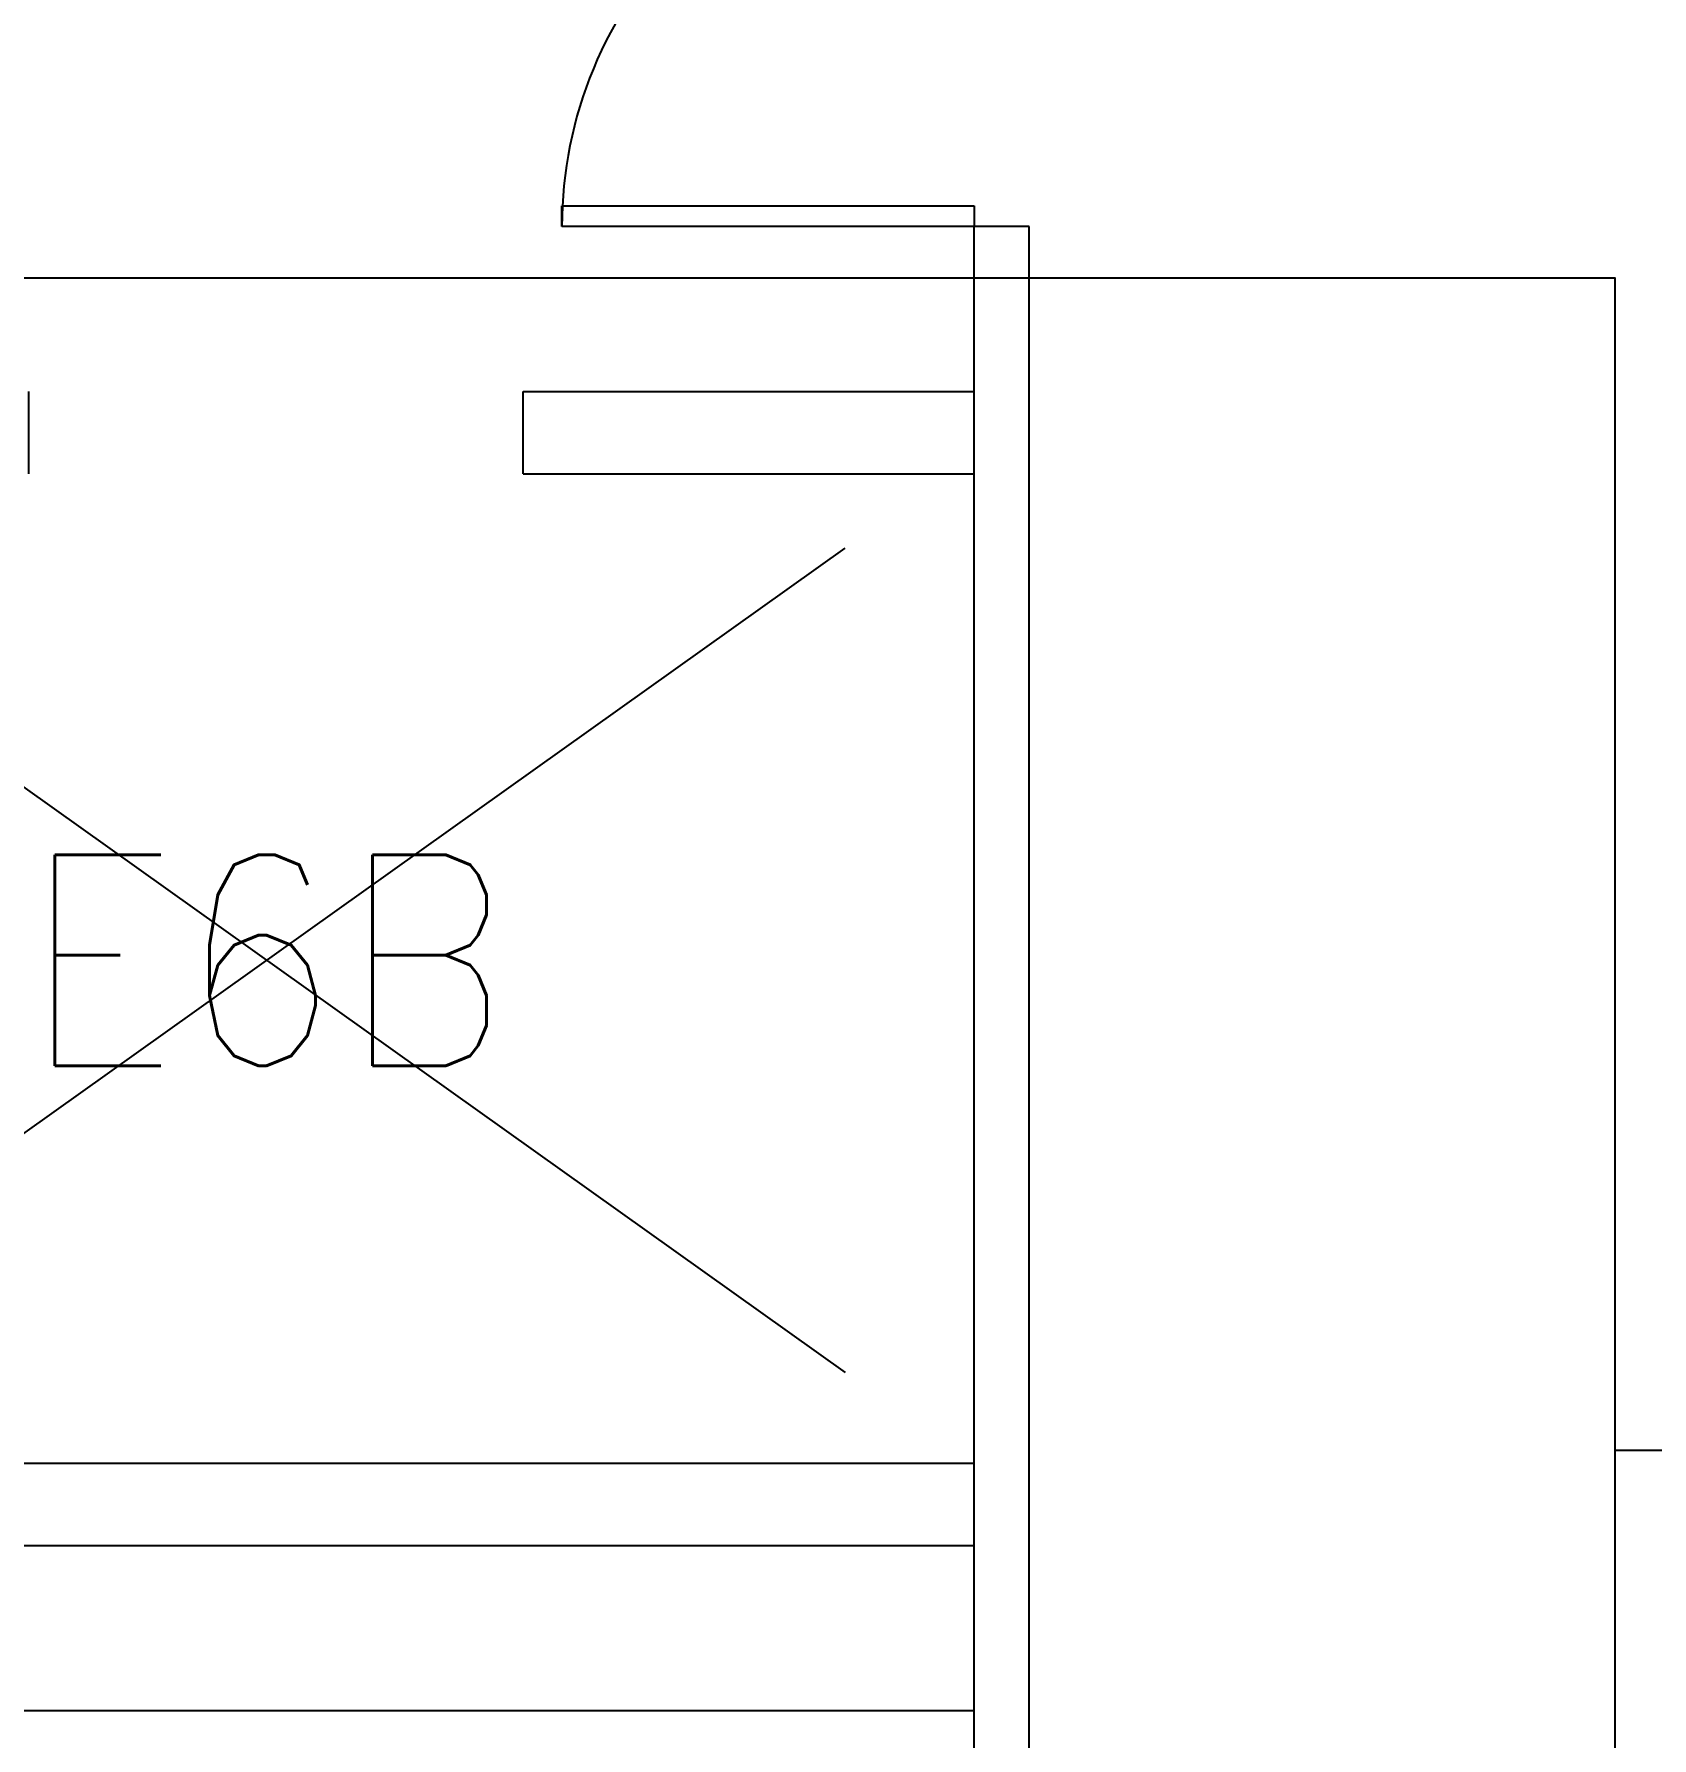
# Model space of a CAD drawing. Header units: inches. Extents: x -460 to 10305, y -938 to 5356.
# Drawn here: x 8207 to 8324.7, y 2579.1 to 2703.1 of the extents above; entities that cross this region are included whole.
import ezdxf
from ezdxf.enums import TextEntityAlignment as Align

# ---------------------------------------------------------------- set-up
doc = ezdxf.new("R2010")
doc.units = ezdxf.units.IN
doc.header["$MEASUREMENT"] = 0
doc.set_wipeout_variables(frame=1)
for name, color, linetype in [('01-0263-06-DWG-BFP-ARCH$0$SP-DOORS', 5, 'Continuous'), ('01-0263-06-DWG-BFP-ARCH$0$SP-ELEVATOR', 112, 'Continuous'), ('01-0263-06-DWG-BFP-ARCH$0$SP-RMNO', 7, 'Continuous'), ('01-0263-06-DWG-BFP-ARCH$0$SP-ROOM', 7, 'Continuous'), ('01-0263-06-DWG-BFP-ARCH$0$SP-WALL', 7, 'Continuous'), ('T-Comm-Path', 40, 'Continuous')]:
    doc.layers.add(name, color=color, linetype=linetype)
doc.layers.get('01-0263-06-DWG-BFP-ARCH$0$SP-ROOM').off()
doc.styles.add('01-0263-06-DWG-BFP-ARCH$0$ROMANS', font='ROMANS.shx', dxfattribs={"width": 0.9})

# ---------------------------------------------------------------- blocks, each defined once
blk = doc.blocks.new('01-0263-06-DWG-BFP-ARCH$0$DOR00')
at = {"color": 0}
for p, q in [((0, 1), (0, 0)), ((1, 0), (1, 1))]:
    blk.add_line(p, q, dxfattribs=at)
blk = doc.blocks.new('01-0263-06-DWG-BFP-ARCH$0$DOR01')
at = {"color": 0}
for p, q in [((1, 1), (0, 1)), ((0, 1), (0, 0)), ((1, 0), (1, 1)), ((0, 0), (1, 0))]:
    blk.add_line(p, q, dxfattribs=at)
blk = doc.blocks.new('01-0263-06-DWG-BFP-ARCH$0$FMGRM1')
at = {"style": '01-0263-06-DWG-BFP-ARCH$0$ROMANS', "width": 0.9}
for tag, p in [('RMAREA', (0, -0.2836)), ('DATA1', (0, -0.443)), ('DATA2', (0, -0.6024)), ('DATA3', (0, -0.7618)), ('DATA4', (0, -0.9213)), ('DATA5', (0, -1.0807))]:
    blk.add_attdef(tag, text='', height=0.1172, dxfattribs=at).set_placement(p, align=Align.CENTER)
at = {"linetype": 'Continuous'}
blk.add_wipeout([(-0.375, -0.125), (0.375, -0.125), (0.375, 0.125), (-0.375, 0.125)], dxfattribs=at)
at = {"layer": '01-0263-06-DWG-BFP-ARCH$0$SP-RMNO', "style": '01-0263-06-DWG-BFP-ARCH$0$ROMANS', "width": 0.9}
blk.add_attdef('RMNUMB', text='', height=0.16, dxfattribs=at).set_placement((0, 0), align=Align.MIDDLE)
blk = doc.blocks.new('01-0263-06-DWG-BFP-ARCH', base_point=(1295.16, 1353.43))
at = {"layer": '01-0263-06-DWG-BFP-ARCH$0$SP-DOORS'}
blk.add_lwpolyline([(1759.16, 2123.43, 0.414214), (1729.16, 2093.43, 0.414214)], format="xyb", dxfattribs=at)
at = {"layer": '01-0263-06-DWG-BFP-ARCH$0$SP-ELEVATOR'}
for p, q in [((1665.57, 2070.03), (1749.77, 2010.02)), ((1665.57, 2010.02), (1749.77, 2070.03))]:
    blk.add_line(p, q, dxfattribs=at)
at = {"layer": '01-0263-06-DWG-BFP-ARCH$0$SP-WALL'}
for p, q in [((1759.16, 1831.43), (1759.16, 2093.43)), ((1763.16, 1831.43), (1763.16, 2093.43)), ((1726.34, 2081.43), (1759.16, 2081.43)), ((1726.34, 2075.43), (1759.16, 2075.43)), ((1531.16, 2003.43), (1759.16, 2003.43)), ((1531.16, 1997.43), (1759.16, 1997.43)), ((1531.16, 1985.43), (1759.16, 1985.43))]:
    blk.add_line(p, q, dxfattribs=at)
at = {"layer": '01-0263-06-DWG-BFP-ARCH$0$SP-DOORS', "xscale": 30, "yscale": -1.5, "zscale": 30, "rotation": 180}
blk.add_blockref('01-0263-06-DWG-BFP-ARCH$0$DOR01', (1759.16, 2093.43), dxfattribs=at)
at = {"layer": '01-0263-06-DWG-BFP-ARCH$0$SP-WALL', "xscale": 30, "yscale": -3.999999999999773, "zscale": 30, "rotation": 90}
blk.add_blockref('01-0263-06-DWG-BFP-ARCH$0$DOR00', (1759.16, 2093.43), dxfattribs=at)
at = {"layer": '01-0263-06-DWG-BFP-ARCH$0$SP-WALL', "xscale": 36, "yscale": 6, "zscale": 36}
blk.add_blockref('01-0263-06-DWG-BFP-ARCH$0$DOR00', (1690.34, 2075.43), dxfattribs=at)
at = {"layer": '01-0263-06-DWG-BFP-ARCH$0$SP-ROOM'}
ref = blk.add_blockref('01-0263-06-DWG-BFP-ARCH$0$FMGRM1', (1707.67, 2040.03), dxfattribs=dict(at, xscale=96, yscale=96, zscale=96))
ref.add_attrib('RMNUMB', 'E6B', dxfattribs={"layer": '01-0263-06-DWG-BFP-ARCH$0$SP-RMNO', "height": 15.36, "style": '01-0263-06-DWG-BFP-ARCH$0$ROMANS', "width": 0.9}).set_placement((1707.67, 2040.03), align=Align.MIDDLE)

msp = doc.modelspace()

# ---------------------------------------------------------------- block references
msp.add_blockref('01-0263-06-DWG-BFP-ARCH', (7811.4, 1949.11))

# ---------------------------------------------------------------- next in the draw order: linework, layer by layer
at = {"layer": 'T-Comm-Path'}
for points in [[(8058.45, 2673.17), (8058.45, 2685.36), (8322.02, 2685.36), (8322.02, 2190.25), (8312.85, 2190.25)], [(8058.45, 2673.17), (8058.45, 2685.36), (8322.02, 2685.36), (8322.02, 2600.05), (8417.5, 2600.05), (8417.5, 2595.17)]]:
    msp.add_lwpolyline(points, dxfattribs=at)

doc.saveas('drawing.dxf')
